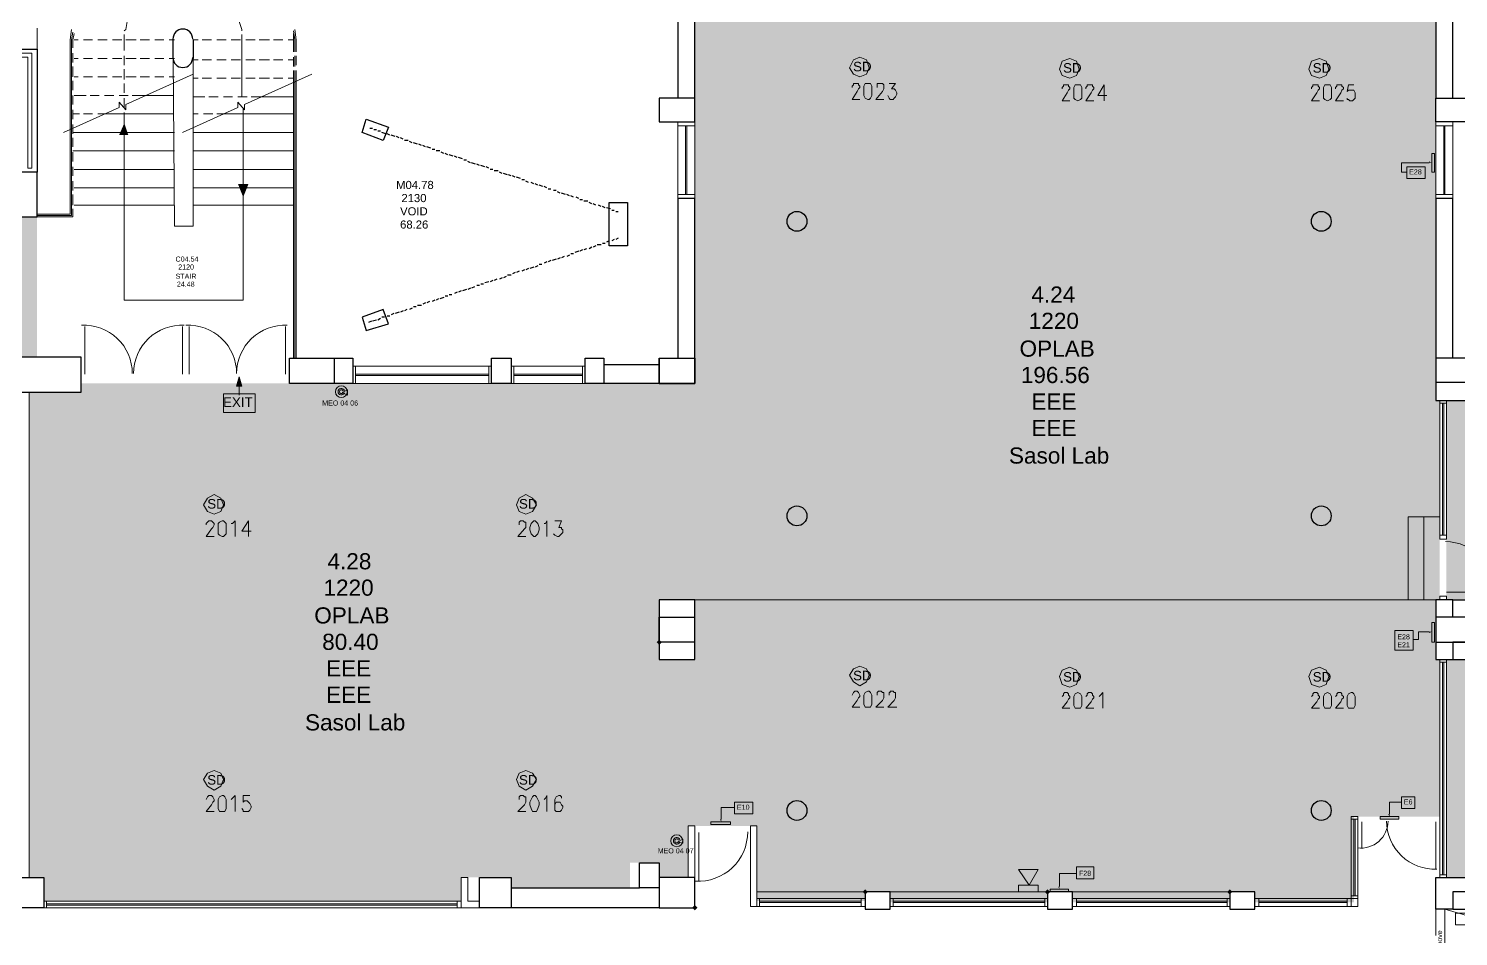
# Model space of a CAD drawing. Header units: millimetres. Extents: x 0 to 90.7, y 0 to 64.4.
# Drawn here: x 51.31 to 74.22, y 27.82 to 42.37 of the extents above; entities that cross this region are included whole.
import ezdxf

# ---------------------------------------------------------------- set-up
doc = ezdxf.new("R2010")
doc.units = ezdxf.units.MM
doc.layers.add('PDF_014404$_ps_FIRE_ACCESS', color=7, linetype='Continuous', true_color=0x37dd00)
doc.layers.add('PDF_014404$HL-TMP', color=7, linetype='Continuous', true_color=0x800000)
for name, color, linetype in [('PDF_014404$_ps_TEXTBOLD$FIRE', 2, 'Continuous'), ('PDF_014404$BL', 7, 'Continuous'), ('PDF_014404$BL-ABOVE', 7, 'Continuous'), ('PDF_014404$DR', 7, 'Continuous'), ('PDF_014404$FI', 7, 'Continuous'), ('PDF_014404$FI-DSG', 7, 'Continuous'), ('PDF_014404$PL-STAIR', 7, 'Continuous'), ('PDF_014404$REG-EGRESS', 7, 'Continuous'), ('PDF_014404$WA', 7, 'Continuous'), ('PDF_014404$WA-COL', 7, 'Continuous'), ('PDF_014404$WA-COL-RC$BEAM', 7, 'Continuous'), ('PDF_014404$WA-EXT', 7, 'Continuous'), ('PDF_014404$WN', 7, 'Continuous'), ('PDF_Text', 7, 'Continuous')]:
    doc.layers.add(name, color=color, linetype=linetype)
doc.styles.add('PDF ArialMT', font='arial.ttf')

msp = doc.modelspace()

# ---------------------------------------------------------------- hatches: boundary and pattern name
at = {"layer": 'PDF_014404$WA-COL', "transparency": 33554559}
for points in [[(61.413, 32.578), (61.392, 32.557), (61.371, 32.536), (61.392, 32.515), (61.413, 32.493), (61.434, 32.515), (61.455, 32.536), (61.434, 32.557)], [(64.715, 28.577), (64.694, 28.556), (64.673, 28.535), (64.694, 28.514), (64.715, 28.493), (64.736, 28.514), (64.757, 28.535), (64.736, 28.556)], [(67.636, 28.577), (67.615, 28.556), (67.594, 28.535), (67.615, 28.514), (67.636, 28.493), (67.657, 28.514), (67.679, 28.535), (67.657, 28.556)], [(70.557, 28.577), (70.536, 28.556), (70.515, 28.535), (70.536, 28.514), (70.557, 28.493), (70.578, 28.514), (70.6, 28.535), (70.578, 28.556)], [(61.985, 28.323), (61.963, 28.302), (61.942, 28.281), (61.963, 28.26), (61.985, 28.239), (62.006, 28.26), (62.027, 28.281), (62.006, 28.302)]]:
    msp.add_hatch(color=256, dxfattribs=at).paths.add_polyline_path(points)

# ---------------------------------------------------------------- linework, layer by layer
at = {"layer": 'PDF_014404$_ps_FIRE_ACCESS', "lineweight": 0}
for points in [[(64.63, 41.595), (64.736, 41.638), (64.779, 41.743), (64.736, 41.87), (64.63, 41.913), (64.525, 41.87), (64.461, 41.743), (64.525, 41.638)], [(67.996, 41.574), (68.102, 41.616), (68.144, 41.722), (68.102, 41.849), (67.996, 41.892), (67.869, 41.849), (67.827, 41.722), (67.869, 41.616)], [(71.997, 41.574), (72.102, 41.616), (72.145, 41.722), (72.102, 41.849), (71.997, 41.892), (71.87, 41.849), (71.827, 41.722), (71.87, 41.616)], [(54.28, 34.589), (54.386, 34.631), (54.428, 34.737), (54.386, 34.843), (54.28, 34.906), (54.174, 34.843), (54.11, 34.737), (54.174, 34.631)], [(59.275, 34.589), (59.381, 34.631), (59.444, 34.737), (59.381, 34.843), (59.275, 34.906), (59.169, 34.843), (59.127, 34.737), (59.169, 34.631)], [(64.63, 31.837), (64.736, 31.901), (64.779, 32.007), (64.736, 32.112), (64.63, 32.155), (64.525, 32.112), (64.461, 32.007), (64.525, 31.901)], [(67.996, 31.816), (68.102, 31.858), (68.144, 31.985), (68.102, 32.091), (67.996, 32.134), (67.869, 32.091), (67.827, 31.985), (67.869, 31.858)], [(71.997, 31.816), (72.102, 31.858), (72.145, 31.985), (72.102, 32.091), (71.997, 32.134), (71.87, 32.091), (71.827, 31.985), (71.87, 31.858)], [(54.28, 30.165), (54.386, 30.228), (54.428, 30.334), (54.386, 30.44), (54.28, 30.482), (54.174, 30.44), (54.11, 30.334), (54.174, 30.228)], [(59.275, 30.165), (59.381, 30.228), (59.444, 30.334), (59.381, 30.44), (59.275, 30.482), (59.169, 30.44), (59.127, 30.334), (59.169, 30.228)], [(67.488, 28.895), (67.171, 28.895), (67.34, 28.641)], [(67.171, 28.641), (67.171, 28.535), (67.488, 28.535), (67.488, 28.641)]]:
    msp.add_lwpolyline(points, close=True, dxfattribs=at)
at = {"layer": 'PDF_014404$_ps_TEXTBOLD$FIRE', "lineweight": 20}
for points in [[(64.503, 41.426), (64.503, 41.447), (64.525, 41.468), (64.525, 41.489), (64.546, 41.489), (64.588, 41.489), (64.609, 41.489), (64.609, 41.468), (64.63, 41.447), (64.63, 41.426), (64.609, 41.405), (64.588, 41.362), (64.503, 41.235), (64.63, 41.235)], [(64.906, 41.426), (64.906, 41.447), (64.906, 41.468), (64.906, 41.489), (64.927, 41.489), (64.969, 41.489), (64.99, 41.489), (65.011, 41.468), (65.011, 41.447), (65.011, 41.426), (65.011, 41.405), (64.99, 41.362), (64.884, 41.235), (65.011, 41.235)], [(65.096, 41.489), (65.202, 41.489), (65.138, 41.405), (65.181, 41.405), (65.202, 41.384), (65.223, 41.341), (65.223, 41.32), (65.202, 41.278), (65.181, 41.257), (65.16, 41.235), (65.117, 41.235), (65.096, 41.257), (65.075, 41.299)], [(67.869, 41.405), (67.869, 41.426), (67.89, 41.447), (67.89, 41.468), (67.911, 41.468), (67.954, 41.468), (67.975, 41.468), (67.975, 41.447), (67.996, 41.426), (67.996, 41.405), (67.975, 41.384), (67.954, 41.341), (67.869, 41.214), (67.996, 41.214)], [(68.25, 41.405), (68.25, 41.426), (68.271, 41.447), (68.271, 41.468), (68.292, 41.468), (68.335, 41.468), (68.356, 41.468), (68.356, 41.447), (68.377, 41.426), (68.377, 41.405), (68.356, 41.384), (68.335, 41.341), (68.25, 41.214), (68.377, 41.214)], [(68.546, 41.214), (68.546, 41.468), (68.441, 41.299), (68.589, 41.299)], [(71.87, 41.405), (71.87, 41.426), (71.891, 41.447), (71.891, 41.468), (71.912, 41.468), (71.954, 41.468), (71.975, 41.468), (71.975, 41.447), (71.997, 41.426), (71.997, 41.405), (71.975, 41.384), (71.954, 41.341), (71.87, 41.214), (71.997, 41.214)], [(72.251, 41.405), (72.251, 41.426), (72.272, 41.447), (72.272, 41.468), (72.293, 41.468), (72.335, 41.468), (72.356, 41.468), (72.356, 41.447), (72.378, 41.426), (72.378, 41.405), (72.356, 41.384), (72.335, 41.341), (72.251, 41.214), (72.378, 41.214)], [(72.547, 41.468), (72.462, 41.468), (72.441, 41.362), (72.462, 41.384), (72.483, 41.384), (72.526, 41.384), (72.547, 41.384), (72.568, 41.341), (72.568, 41.32), (72.568, 41.299), (72.568, 41.257), (72.547, 41.235), (72.526, 41.214), (72.483, 41.214), (72.462, 41.235), (72.441, 41.235), (72.441, 41.257)], [(54.153, 34.42), (54.153, 34.441), (54.174, 34.462), (54.195, 34.483), (54.237, 34.483), (54.259, 34.462), (54.28, 34.441), (54.28, 34.42), (54.259, 34.377), (54.237, 34.356), (54.153, 34.229), (54.28, 34.229)], [(54.555, 34.441), (54.576, 34.441), (54.618, 34.483), (54.618, 34.229)], [(54.83, 34.229), (54.83, 34.483), (54.724, 34.314), (54.872, 34.314)], [(59.169, 34.42), (59.169, 34.441), (59.169, 34.462), (59.19, 34.483), (59.233, 34.483), (59.254, 34.462), (59.275, 34.462), (59.275, 34.441), (59.275, 34.42), (59.275, 34.377), (59.254, 34.356), (59.148, 34.229), (59.275, 34.229)], [(59.571, 34.441), (59.593, 34.441), (59.614, 34.483), (59.614, 34.229)], [(59.741, 34.483), (59.847, 34.483), (59.804, 34.377), (59.826, 34.377), (59.847, 34.377), (59.847, 34.356), (59.868, 34.335), (59.868, 34.293), (59.847, 34.271), (59.826, 34.25), (59.804, 34.229), (59.783, 34.229), (59.741, 34.25), (59.72, 34.271)], [(64.503, 31.689), (64.525, 31.731), (64.546, 31.752), (64.588, 31.752), (64.609, 31.731), (64.63, 31.689), (64.63, 31.668), (64.609, 31.647), (64.588, 31.604), (64.503, 31.498), (64.63, 31.498)], [(64.906, 31.689), (64.906, 31.731), (64.927, 31.752), (64.969, 31.752), (64.99, 31.731), (65.011, 31.731), (65.011, 31.689), (65.011, 31.668), (65.011, 31.647), (64.99, 31.604), (64.884, 31.498), (65.011, 31.498)], [(65.096, 31.689), (65.096, 31.731), (65.117, 31.731), (65.117, 31.752), (65.16, 31.752), (65.181, 31.731), (65.202, 31.731), (65.202, 31.689), (65.202, 31.668), (65.202, 31.647), (65.181, 31.604), (65.075, 31.498), (65.223, 31.498)], [(67.869, 31.668), (67.89, 31.689), (67.89, 31.71), (67.911, 31.731), (67.954, 31.731), (67.975, 31.71), (67.975, 31.689), (67.996, 31.668), (67.996, 31.647), (67.975, 31.625), (67.954, 31.583), (67.869, 31.477), (67.996, 31.477)], [(68.25, 31.668), (68.271, 31.689), (68.271, 31.71), (68.292, 31.731), (68.335, 31.731), (68.356, 31.71), (68.356, 31.689), (68.377, 31.668), (68.377, 31.647), (68.356, 31.625), (68.335, 31.583), (68.25, 31.477), (68.377, 31.477)], [(68.462, 31.668), (68.483, 31.689), (68.525, 31.731), (68.525, 31.477)], [(71.87, 31.668), (71.891, 31.689), (71.891, 31.71), (71.912, 31.731), (71.954, 31.731), (71.975, 31.71), (71.975, 31.689), (71.997, 31.668), (71.997, 31.647), (71.975, 31.625), (71.954, 31.583), (71.87, 31.477), (71.997, 31.477)], [(72.251, 31.668), (72.272, 31.689), (72.272, 31.71), (72.293, 31.731), (72.335, 31.731), (72.356, 31.71), (72.356, 31.689), (72.378, 31.668), (72.378, 31.647), (72.356, 31.625), (72.335, 31.583), (72.251, 31.477), (72.378, 31.477)], [(54.153, 30.017), (54.174, 30.059), (54.195, 30.08), (54.237, 30.08), (54.259, 30.059), (54.28, 30.017), (54.28, 29.996), (54.259, 29.974), (54.237, 29.932), (54.153, 29.826), (54.28, 29.826)], [(54.555, 30.017), (54.576, 30.038), (54.618, 30.08), (54.618, 29.826)], [(54.851, 30.08), (54.745, 30.08), (54.745, 29.974), (54.767, 29.996), (54.809, 29.996), (54.83, 29.974), (54.851, 29.953), (54.872, 29.911), (54.872, 29.89), (54.851, 29.847), (54.83, 29.826), (54.809, 29.826), (54.767, 29.826), (54.745, 29.826), (54.745, 29.847), (54.724, 29.869)], [(59.169, 30.017), (59.169, 30.059), (59.19, 30.08), (59.233, 30.08), (59.254, 30.059), (59.275, 30.059), (59.275, 30.017), (59.275, 29.996), (59.275, 29.974), (59.254, 29.932), (59.148, 29.826), (59.275, 29.826)], [(59.571, 30.017), (59.593, 30.038), (59.614, 30.08), (59.614, 29.826)], [(59.847, 30.038), (59.847, 30.059), (59.826, 30.08), (59.804, 30.08), (59.762, 30.059), (59.741, 30.017), (59.741, 29.974), (59.741, 29.911), (59.741, 29.847), (59.762, 29.826), (59.804, 29.826), (59.826, 29.826), (59.847, 29.847), (59.868, 29.89), (59.868, 29.911), (59.847, 29.932), (59.826, 29.974), (59.804, 29.974), (59.762, 29.974), (59.741, 29.932), (59.741, 29.911)]]:
    msp.add_lwpolyline(points, dxfattribs=at)
for points in [[(64.757, 41.489), (64.715, 41.489), (64.694, 41.447), (64.694, 41.384), (64.694, 41.341), (64.694, 41.299), (64.715, 41.257), (64.757, 41.235), (64.779, 41.235), (64.8, 41.257), (64.821, 41.299), (64.821, 41.341), (64.821, 41.384), (64.821, 41.447), (64.8, 41.489), (64.779, 41.489)], [(68.123, 41.468), (68.081, 41.468), (68.06, 41.426), (68.06, 41.362), (68.06, 41.32), (68.06, 41.257), (68.081, 41.235), (68.123, 41.214), (68.165, 41.235), (68.187, 41.257), (68.187, 41.32), (68.187, 41.362), (68.187, 41.426), (68.165, 41.468)], [(72.124, 41.468), (72.081, 41.468), (72.06, 41.426), (72.06, 41.362), (72.06, 41.32), (72.06, 41.257), (72.081, 41.235), (72.124, 41.214), (72.166, 41.235), (72.187, 41.257), (72.187, 41.32), (72.187, 41.362), (72.187, 41.426), (72.166, 41.468)], [(54.407, 34.483), (54.364, 34.462), (54.343, 34.441), (54.343, 34.377), (54.343, 34.335), (54.343, 34.271), (54.364, 34.25), (54.407, 34.229), (54.428, 34.229), (54.449, 34.25), (54.47, 34.271), (54.47, 34.335), (54.47, 34.377), (54.47, 34.441), (54.449, 34.462), (54.428, 34.483)], [(59.402, 34.483), (59.381, 34.462), (59.36, 34.441), (59.339, 34.377), (59.339, 34.335), (59.36, 34.271), (59.381, 34.25), (59.402, 34.229), (59.423, 34.229), (59.444, 34.25), (59.466, 34.271), (59.487, 34.335), (59.487, 34.377), (59.466, 34.441), (59.444, 34.462), (59.423, 34.483)], [(64.757, 31.752), (64.715, 31.731), (64.694, 31.689), (64.694, 31.647), (64.694, 31.604), (64.694, 31.541), (64.715, 31.498), (64.757, 31.498), (64.779, 31.498), (64.8, 31.498), (64.821, 31.541), (64.821, 31.604), (64.821, 31.647), (64.821, 31.689), (64.8, 31.731), (64.779, 31.752)], [(68.123, 31.731), (68.081, 31.71), (68.06, 31.668), (68.06, 31.604), (68.06, 31.583), (68.06, 31.52), (68.081, 31.477), (68.123, 31.477), (68.165, 31.477), (68.187, 31.52), (68.187, 31.583), (68.187, 31.604), (68.187, 31.668), (68.165, 31.71)], [(72.124, 31.731), (72.081, 31.71), (72.06, 31.668), (72.06, 31.604), (72.06, 31.583), (72.06, 31.52), (72.081, 31.477), (72.124, 31.477), (72.166, 31.477), (72.187, 31.52), (72.187, 31.583), (72.187, 31.604), (72.187, 31.668), (72.166, 31.71)], [(72.505, 31.731), (72.462, 31.71), (72.441, 31.668), (72.441, 31.604), (72.441, 31.583), (72.441, 31.52), (72.462, 31.477), (72.505, 31.477), (72.526, 31.477), (72.547, 31.477), (72.568, 31.52), (72.568, 31.583), (72.568, 31.604), (72.568, 31.668), (72.547, 31.71), (72.526, 31.731)], [(54.407, 30.08), (54.364, 30.059), (54.343, 30.017), (54.343, 29.974), (54.343, 29.932), (54.343, 29.869), (54.364, 29.826), (54.407, 29.826), (54.428, 29.826), (54.449, 29.826), (54.47, 29.869), (54.47, 29.932), (54.47, 29.974), (54.47, 30.017), (54.449, 30.059), (54.428, 30.08)], [(59.402, 30.08), (59.381, 30.059), (59.36, 30.017), (59.339, 29.974), (59.339, 29.932), (59.36, 29.869), (59.381, 29.826), (59.402, 29.826), (59.423, 29.826), (59.444, 29.826), (59.466, 29.869), (59.487, 29.932), (59.487, 29.974), (59.466, 30.017), (59.444, 30.059), (59.423, 30.08)]]:
    msp.add_lwpolyline(points, close=True, dxfattribs=at)
at = {"layer": 'PDF_014404$BL', "lineweight": 9}
for points in [[(51.994, 42.357), (51.972, 42.188), (51.972, 39.394), (51.443, 39.394)], [(52.015, 42.315), (51.994, 42.188), (51.994, 39.373), (51.443, 39.373)], [(55.571, 41.997), (55.571, 42.188), (55.55, 42.336)], [(55.592, 41.997), (55.592, 42.188), (55.571, 42.357)], [(55.571, 41.765), (55.571, 41.934)], [(55.592, 41.934), (55.592, 41.786)], [(55.571, 41.701), (55.571, 41.511), (55.571, 37.087)], [(55.592, 41.701), (55.592, 41.532), (55.592, 37.087)], [(61.709, 40.876), (61.709, 39.648)], [(61.985, 39.648), (61.985, 40.876)], [(73.859, 40.876), (73.859, 39.648)], [(74.134, 39.648), (74.134, 40.876)], [(58.725, 36.96), (56.502, 36.96)], [(60.228, 36.96), (59.042, 36.96)], [(56.502, 36.684), (58.725, 36.684)], [(59.042, 36.684), (60.228, 36.684)], [(73.923, 36.409), (73.923, 34.187)], [(74.029, 34.187), (74.029, 36.409)], [(73.923, 32.261), (73.923, 28.768)], [(74.029, 28.768), (74.029, 32.261)], [(72.505, 29.742), (72.505, 28.429), (70.959, 28.429)], [(72.61, 28.429), (72.61, 29.742)], [(64.715, 28.429), (62.979, 28.429)], [(67.636, 28.429), (65.117, 28.429)], [(70.557, 28.429), (68.038, 28.429)], [(58.238, 28.387), (51.549, 28.387)], [(51.549, 28.281), (58.238, 28.281)], [(62.979, 28.302), (64.715, 28.302)], [(65.117, 28.302), (67.636, 28.302)], [(68.038, 28.302), (70.557, 28.302)], [(70.959, 28.302), (72.505, 28.302)]]:
    msp.add_lwpolyline(points, dxfattribs=at)
for points in [[(51.359, 41.976), (51.359, 40.135), (51.295, 40.135), (51.295, 41.913), (48.501, 41.913), (48.501, 41.976)], [(72.61, 28.429), (72.505, 28.429), (72.505, 28.302), (72.61, 28.302)]]:
    msp.add_lwpolyline(points, close=True, dxfattribs=at)
at = {"layer": 'PDF_014404$BL', "lineweight": 0}
msp.add_lwpolyline([(51.359, 41.913), (51.359, 41.976), (51.295, 41.976)], dxfattribs=at)
at = {"layer": 'PDF_014404$BL-ABOVE', "lineweight": 9}
for points in [[(51.443, 42.378), (51.443, 42.04)], [(73.859, 28.26), (73.859, 27.837)]]:
    msp.add_lwpolyline(points, dxfattribs=at)
at = {"layer": 'PDF_014404$DR', "lineweight": 0}
for points in [[(52.205, 36.833), (52.205, 37.595), (52.205, 36.833)], [(53.772, 36.833), (53.772, 37.595), (53.772, 36.833)], [(53.878, 36.833), (53.878, 37.595), (53.878, 36.833)], [(55.423, 36.833), (55.423, 37.595), (55.423, 36.833)], [(74.029, 33.34), (74.833, 33.34), (74.029, 33.34)], [(72.674, 29.657), (72.674, 29.234), (72.674, 29.657)], [(73.859, 29.657), (73.859, 28.895), (73.859, 29.657)], [(62.048, 29.488), (62.048, 28.704), (62.048, 29.488)]]:
    msp.add_lwpolyline(points, dxfattribs=at)
msp.add_lwpolyline([(55.452, 37.615, 0.429395), (54.64, 36.843, 0.429395), (53.827, 37.615)], format="xyb", dxfattribs=at)
for centre, radius, start, end in [((52.195, 36.843), 0.773, 359.9996, 92.9534), ((53.761, 36.843), 0.773, 87.0466, 180.0004), ((74.014, 33.354), 0.794, 357.0447, 90), ((72.66, 29.671), 0.434, 262.6831, 360), ((73.845, 29.671), 0.773, 180, 272.3401), ((62.037, 29.498), 0.794, 267.0451, 360)]:
    msp.add_arc(centre, radius, start, end, dxfattribs=at)
at = {"layer": 'PDF_014404$FI', "lineweight": 9}
for points in [[(56.418, 36.494), (56.333, 36.536), (56.418, 36.579)], [(61.794, 29.318), (61.709, 29.339), (61.794, 29.382)]]:
    msp.add_lwpolyline(points, close=True, dxfattribs=at)
for centre in [(56.318, 36.551), (56.318, 36.551), (61.694, 29.354), (61.694, 29.354)]:
    msp.add_circle(centre, 0.0953, dxfattribs=at)
for centre, radius, start, end in [((56.318, 36.551), 0.0529, 22.7694, 337.2306), ((56.318, 36.551), 0.0318, 22.7697, 337.2303), ((61.694, 29.354), 0.0529, 22.7694, 337.2306), ((61.694, 29.354), 0.0318, 22.7697, 337.2303)]:
    msp.add_arc(centre, radius, start, end, dxfattribs=at)
at = {"layer": 'PDF_014404$FI-DSG', "lineweight": 9}
for points in [[(73.796, 40.368), (73.796, 40.071), (73.838, 40.071), (73.838, 40.368)], [(73.394, 40.156), (73.69, 40.156), (73.69, 39.965), (73.394, 39.965)], [(73.796, 32.853), (73.796, 32.536), (73.838, 32.536), (73.838, 32.853)], [(73.203, 32.726), (73.499, 32.726), (73.499, 32.409), (73.203, 32.409)], [(73.309, 30.059), (73.521, 30.059), (73.521, 29.869), (73.309, 29.869)], [(62.62, 29.974), (62.916, 29.974), (62.916, 29.784), (62.62, 29.784)], [(62.556, 29.657), (62.239, 29.657), (62.239, 29.615), (62.556, 29.615)], [(72.97, 29.699), (73.267, 29.699), (73.267, 29.742), (72.97, 29.742)], [(68.102, 28.937), (68.377, 28.937), (68.377, 28.747), (68.102, 28.747)], [(67.975, 28.577), (67.679, 28.577), (67.679, 28.535), (67.975, 28.535)], [(74.177, 28.196), (74.452, 28.196), (74.452, 28.006), (74.177, 28.006)]]:
    msp.add_lwpolyline(points, close=True, dxfattribs=at)
for points in [[(73.753, 40.219), (73.309, 40.219), (73.309, 40.071), (73.394, 40.071)], [(73.753, 32.705), (73.584, 32.705), (73.584, 32.578), (73.499, 32.578)], [(62.408, 29.699), (62.408, 29.89), (62.535, 29.89), (62.62, 29.89)], [(73.118, 29.784), (73.118, 29.974), (73.224, 29.974), (73.309, 29.974)], [(67.827, 28.62), (67.827, 28.831), (68.017, 28.831), (68.102, 28.831)]]:
    msp.add_lwpolyline(points, dxfattribs=at)
at = {"layer": 'PDF_014404$FI-DSG', "transparency": 33554559}
for points in [[(73.838, 40.368), (73.796, 40.368), (73.838, 40.071)], [(73.796, 40.368), (73.838, 40.071), (73.796, 40.071)], [(73.753, 40.241), (73.796, 40.219), (73.753, 40.219)], [(73.838, 32.853), (73.796, 32.853), (73.838, 32.536)], [(73.796, 32.853), (73.838, 32.536), (73.796, 32.536)], [(73.753, 32.705), (73.796, 32.705), (73.753, 32.684)], [(62.556, 29.657), (62.239, 29.657), (62.556, 29.615)], [(62.239, 29.657), (62.556, 29.615), (62.239, 29.615)], [(62.408, 29.699), (62.408, 29.657), (62.387, 29.699)], [(73.267, 29.742), (72.97, 29.742), (73.267, 29.699)], [(72.97, 29.742), (73.267, 29.699), (72.97, 29.699)], [(73.118, 29.784), (73.118, 29.742), (73.097, 29.784)], [(67.975, 28.577), (67.679, 28.577), (67.975, 28.535)], [(67.679, 28.577), (67.975, 28.535), (67.679, 28.535)], [(67.827, 28.62), (67.827, 28.577), (67.806, 28.62)]]:
    msp.add_solid(points, dxfattribs=at)
at = {"layer": 'PDF_014404$HL-TMP', "lineweight": 0}
for points in [[(73.923, 33.213), (61.985, 33.213), (73.923, 33.213)], [(59.042, 28.599), (59.042, 28.599), (59.042, 28.599)]]:
    msp.add_lwpolyline(points, close=True, dxfattribs=at)
msp.add_lwpolyline([(70.557, 28.535), (62.979, 28.535), (70.557, 28.535)], dxfattribs=at)
at = {"layer": 'PDF_014404$HL-TMP', "transparency": 33554559}
for points in [[(73.859, 45.257), (61.985, 45.257), (73.859, 36.684)], [(61.985, 45.257), (73.859, 36.684), (61.985, 36.684)], [(61.413, 36.684), (52.142, 36.684), (61.413, 36.536)], [(52.142, 36.684), (61.413, 36.536), (52.142, 36.536)], [(73.859, 36.684), (61.413, 36.684), (73.859, 36.536)], [(61.413, 36.684), (73.859, 36.536), (61.413, 36.536)], [(61.413, 36.536), (51.316, 36.536), (61.413, 36.409)], [(51.316, 36.536), (61.413, 36.409), (51.316, 36.409)], [(73.859, 36.536), (61.413, 36.536), (73.859, 36.409)], [(61.413, 36.536), (73.859, 36.409), (61.413, 36.409)], [(51.316, 36.409), (61.413, 36.409), (61.413, 36.409)], [(61.413, 36.409), (61.413, 36.409), (51.316, 36.409)], [(61.413, 36.409), (51.316, 36.409), (61.413, 34.293)], [(51.316, 36.409), (61.413, 34.293), (51.316, 34.293)], [(61.413, 36.409), (73.859, 36.409), (73.859, 36.409)], [(73.859, 36.409), (73.859, 36.409), (61.413, 36.409)], [(73.923, 36.409), (61.413, 36.409), (73.923, 34.293)], [(61.413, 36.409), (73.923, 34.293), (61.413, 34.293)], [(73.923, 36.409), (73.859, 36.409), (73.859, 36.409)], [(74.431, 36.409), (78.558, 36.409), (74.029, 36.409)], [(78.558, 36.409), (74.029, 36.409), (78.558, 33.213)], [(74.029, 36.409), (78.558, 33.213), (74.029, 33.213)], [(61.413, 34.293), (51.316, 34.293), (61.413, 33.213)], [(51.316, 34.293), (61.413, 33.213), (51.316, 33.213)], [(73.923, 34.293), (61.413, 34.293), (73.923, 33.213)], [(61.413, 34.293), (73.923, 33.213), (61.413, 33.213)], [(51.316, 33.213), (61.413, 33.213), (61.413, 33.213)], [(61.413, 33.213), (61.413, 33.213), (51.316, 33.213)], [(61.413, 33.213), (51.316, 33.213), (61.413, 32.261)], [(51.316, 33.213), (61.413, 32.261), (51.316, 32.261)], [(61.413, 33.213), (61.985, 33.213), (61.985, 33.213)], [(61.413, 33.213), (61.985, 33.213), (61.985, 33.213)], [(61.985, 33.213), (61.985, 33.213), (61.413, 33.213)], [(73.923, 33.213), (73.923, 33.213), (61.985, 33.213)], [(73.859, 33.213), (61.985, 33.213), (73.859, 32.261)], [(61.985, 33.213), (73.859, 32.261), (61.985, 32.261)], [(73.859, 33.213), (73.923, 33.213), (73.923, 33.213)], [(74.029, 33.213), (74.219, 33.213), (74.219, 33.213)], [(74.219, 33.213), (74.219, 33.213), (74.029, 33.213)], [(74.219, 33.213), (74.029, 33.213), (74.431, 33.213)], [(61.413, 32.261), (51.316, 32.261), (61.413, 31.901)], [(51.316, 32.261), (61.413, 31.901), (51.316, 31.901)], [(61.413, 32.261), (61.985, 32.261), (61.985, 32.261)], [(73.923, 32.261), (61.413, 32.261), (73.923, 31.901)], [(61.413, 32.261), (73.923, 31.901), (61.413, 31.901)], [(73.923, 32.261), (73.923, 32.261), (61.985, 32.261)], [(73.923, 32.261), (61.985, 32.261), (73.859, 32.261)], [(61.985, 32.261), (73.923, 32.261), (73.923, 32.261)], [(73.923, 32.261), (73.923, 32.261), (61.985, 32.261)], [(74.431, 32.261), (78.558, 32.261), (74.029, 32.261)], [(78.558, 32.261), (74.029, 32.261), (78.558, 28.768)], [(74.029, 32.261), (78.558, 28.768), (74.029, 28.768)], [(61.413, 31.901), (51.316, 31.901), (61.413, 29.085)], [(51.316, 31.901), (61.413, 29.085), (51.316, 29.085)], [(73.923, 31.901), (61.413, 31.901), (73.923, 29.742)], [(61.413, 31.901), (73.923, 29.742), (61.413, 29.742)], [(72.547, 29.742), (61.413, 29.742), (72.547, 29.593)], [(61.413, 29.742), (72.547, 29.593), (61.413, 29.593)], [(61.879, 29.593), (61.413, 29.593), (61.879, 29.085)], [(61.413, 29.593), (61.879, 29.085), (61.413, 29.085)], [(72.547, 29.593), (62.979, 29.593), (72.547, 28.535)], [(62.979, 29.593), (72.547, 28.535), (62.979, 28.535)], [(51.316, 29.085), (61.413, 29.085), (61.413, 29.085)], [(61.413, 29.085), (61.413, 29.085), (51.316, 29.085)], [(61.413, 29.085), (51.316, 29.085), (61.413, 29.001)], [(51.316, 29.085), (61.413, 29.001), (51.316, 29.001)], [(51.316, 29.001), (60.947, 29.001), (60.947, 29.001)], [(60.947, 29.001), (60.947, 29.001), (51.316, 29.001)], [(60.947, 29.001), (51.316, 29.001), (60.947, 28.768)], [(51.316, 29.001), (60.947, 28.768), (51.316, 28.768)], [(60.947, 29.001), (61.413, 29.001), (61.413, 29.001)], [(61.413, 29.085), (61.879, 29.085), (61.879, 29.085)], [(61.879, 29.085), (61.879, 29.085), (61.413, 29.085)], [(61.879, 28.768), (61.413, 28.768), (61.413, 29.085)], [(61.413, 29.085), (61.879, 29.085), (61.879, 28.768)], [(58.238, 28.768), (58.238, 28.768), (51.316, 28.768)], [(58.238, 28.768), (51.316, 28.768), (59.042, 28.768)], [(51.316, 28.768), (58.238, 28.768), (58.238, 28.768)], [(58.238, 28.768), (58.238, 28.768), (51.316, 28.768)], [(58.238, 28.387), (51.549, 28.387), (51.549, 28.768)], [(51.549, 28.768), (58.238, 28.768), (58.238, 28.387)], [(60.947, 28.768), (59.042, 28.768), (60.947, 28.599)], [(59.042, 28.768), (60.947, 28.599), (59.042, 28.599)], [(61.879, 28.768), (61.879, 28.768), (61.413, 28.768)], [(78.558, 28.768), (74.029, 28.768), (75.595, 28.768)], [(74.029, 28.768), (78.558, 28.768), (78.558, 28.768)], [(59.042, 28.599), (60.947, 28.599), (60.947, 28.599)], [(62.979, 28.535), (70.557, 28.535), (70.557, 28.535)], [(70.557, 28.535), (70.557, 28.535), (62.979, 28.535)], [(70.557, 28.535), (62.979, 28.535), (70.959, 28.535)], [(64.715, 28.535), (64.715, 28.535), (62.979, 28.535)], [(64.715, 28.535), (62.979, 28.535), (65.117, 28.535)], [(64.715, 28.535), (62.979, 28.535), (64.715, 28.387)], [(62.979, 28.535), (64.715, 28.387), (62.979, 28.387)], [(65.117, 28.535), (70.557, 28.535), (70.557, 28.535)], [(70.557, 28.535), (70.557, 28.535), (65.117, 28.535)], [(65.117, 28.535), (70.557, 28.535), (70.557, 28.535)], [(70.557, 28.535), (70.557, 28.535), (65.117, 28.535)], [(67.636, 28.535), (67.636, 28.535), (65.117, 28.535)], [(67.636, 28.535), (65.117, 28.535), (68.038, 28.535)], [(67.636, 28.535), (65.117, 28.535), (67.636, 28.366)], [(65.117, 28.535), (67.636, 28.366), (65.117, 28.366)], [(70.557, 28.535), (68.038, 28.535), (70.557, 28.366)], [(68.038, 28.535), (70.557, 28.366), (68.038, 28.366)], [(70.959, 28.535), (72.547, 28.535), (72.547, 28.535)], [(72.547, 28.535), (72.547, 28.535), (70.959, 28.535)], [(72.547, 28.535), (70.959, 28.535), (72.547, 28.366)], [(70.959, 28.535), (72.547, 28.366), (70.959, 28.366)], [(58.238, 28.387), (58.238, 28.387), (51.549, 28.387)]]:
    msp.add_solid(points, dxfattribs=at)
at = {"layer": 'PDF_014404$HL-TMP', "color": 151, "true_color": 0x99cde0, "transparency": 33554559}
for points in [[(51.443, 39.351), (38.807, 39.351), (51.443, 37.383)], [(38.807, 39.351), (51.443, 37.383), (38.807, 37.383)], [(51.443, 37.383), (41.008, 37.383), (51.443, 37.108)], [(41.008, 37.383), (51.443, 37.108), (41.008, 37.108)]]:
    msp.add_solid(points, dxfattribs=at)
at = {"layer": 'PDF_014404$PL-STAIR', "lineweight": 9}
for points in [[(52.883, 42.484), (52.862, 42.357), (52.84, 42.336)], [(54.724, 42.336), (54.724, 42.357), (54.682, 42.484)], [(52.036, 42.294), (52.015, 42.188), (52.015, 42.061)], [(52.84, 42.273), (52.84, 42.188), (52.84, 42.019)], [(53.941, 42.188), (54.026, 42.188)], [(54.089, 42.188), (54.237, 42.188)], [(54.322, 42.188), (54.47, 42.188)], [(54.555, 42.188), (54.703, 42.188)], [(54.724, 41.278), (54.724, 42.188), (54.724, 42.273)], [(54.788, 42.188), (54.936, 42.188)], [(54.999, 42.188), (55.169, 42.188)], [(55.232, 42.188), (55.38, 42.188)], [(55.465, 42.188), (55.55, 42.188), (55.55, 42.294)], [(55.55, 42.188), (55.55, 41.997)], [(52.015, 41.976), (52.015, 41.828)], [(52.015, 41.765), (52.015, 41.595)], [(52.036, 41.892), (52.099, 41.892)], [(52.184, 41.892), (52.332, 41.892)], [(52.417, 41.892), (52.565, 41.892)], [(52.65, 41.892), (52.798, 41.892)], [(52.84, 41.934), (52.84, 41.786)], [(52.84, 41.722), (52.84, 41.553)], [(52.862, 41.892), (53.031, 41.892)], [(53.094, 41.892), (53.243, 41.892)], [(53.327, 41.892), (53.475, 41.892)], [(53.56, 41.892), (53.645, 41.892)], [(53.941, 41.87), (54.026, 41.87)], [(54.089, 41.87), (54.237, 41.87)], [(54.322, 41.87), (54.47, 41.87)], [(54.555, 41.87), (54.703, 41.87)], [(54.788, 41.87), (54.936, 41.87)], [(54.999, 41.87), (55.169, 41.87)], [(55.232, 41.87), (55.38, 41.87)], [(55.465, 41.87), (55.55, 41.87)], [(55.55, 41.913), (55.55, 41.765)], [(51.867, 40.706), (52.756, 41.108), (52.756, 41.193), (52.862, 41.066), (52.862, 41.151), (53.941, 41.638)], [(52.015, 41.532), (52.015, 41.384)], [(52.036, 41.595), (52.099, 41.595)], [(52.184, 41.595), (52.332, 41.595)], [(52.417, 41.595), (52.565, 41.595)], [(52.65, 41.595), (52.798, 41.595)], [(52.84, 41.489), (52.84, 41.341)], [(52.862, 41.595), (53.031, 41.595)], [(53.094, 41.595), (53.243, 41.595)], [(53.327, 41.595), (53.475, 41.595)], [(53.56, 41.595), (53.645, 41.595)], [(53.772, 40.706), (54.661, 41.108), (54.661, 41.193), (54.767, 41.066), (54.767, 41.151), (55.846, 41.638)], [(53.941, 41.574), (54.026, 41.574)], [(54.089, 41.574), (54.237, 41.574)], [(54.322, 41.574), (54.47, 41.574)], [(54.555, 41.574), (54.703, 41.574)], [(54.788, 41.574), (54.936, 41.574)], [(54.999, 41.574), (55.169, 41.574)], [(55.232, 41.574), (55.38, 41.574)], [(55.465, 41.574), (55.55, 41.574)], [(55.55, 41.701), (55.55, 41.511), (55.55, 37.087)], [(52.015, 41.299), (52.015, 41.151)], [(52.036, 41.299), (52.227, 41.299)], [(52.29, 41.299), (52.438, 41.299)], [(52.523, 41.299), (52.671, 41.299)], [(52.756, 41.299), (52.904, 41.299)], [(52.84, 41.257), (52.84, 41.108)], [(52.967, 41.299), (53.158, 41.299), (53.624, 41.299)], [(53.941, 41.278), (54.132, 41.278)], [(54.195, 41.278), (54.343, 41.278)], [(54.428, 41.278), (54.576, 41.278)], [(54.661, 41.278), (54.809, 41.278)], [(54.872, 41.278), (55.063, 41.278), (55.55, 41.278)], [(52.015, 41.066), (52.015, 40.918)], [(52.84, 41.024), (52.84, 40.854), (52.84, 40.114), (52.84, 38.018), (54.745, 38.018), (54.745, 39.669), (54.745, 40.41), (54.745, 41.087)], [(52.121, 41.003), (52.015, 41.003)], [(52.015, 40.833), (52.015, 40.685)], [(52.332, 41.003), (52.184, 41.003)], [(52.417, 41.003), (52.523, 41.003), (53.624, 41.003)], [(53.941, 41.003), (54.026, 41.003)], [(54.11, 41.003), (54.259, 41.003)], [(54.322, 41.003), (54.428, 41.003), (55.55, 41.003)], [(52.015, 40.706), (53.645, 40.706)], [(52.015, 40.622), (52.015, 40.473)], [(53.941, 40.706), (55.55, 40.706)], [(52.015, 40.41), (53.645, 40.41)], [(52.015, 40.389), (52.015, 40.241)], [(53.941, 40.41), (55.55, 40.41)], [(52.015, 40.156), (52.015, 40.008)], [(52.036, 40.114), (53.645, 40.114)], [(53.941, 40.114), (55.55, 40.114)], [(52.015, 39.923), (52.015, 39.775)], [(52.015, 39.711), (52.015, 39.542)], [(52.036, 39.817), (53.645, 39.817)], [(53.941, 39.817), (55.55, 39.817)], [(52.015, 39.479), (52.015, 39.351), (51.443, 39.351)], [(52.036, 39.542), (53.645, 39.542)], [(53.941, 39.542), (55.55, 39.542)], [(73.923, 34.547), (73.415, 34.547), (73.415, 33.213), (73.859, 33.213)], [(73.669, 34.547), (73.669, 33.213)], [(74.007, 26.418), (74.007, 28.26), (76.611, 27.498), (73.859, 26.418)]]:
    msp.add_lwpolyline(points, dxfattribs=at)
for points in [[(52.099, 42.188), (52.036, 42.188)], [(52.332, 42.188), (52.184, 42.188)], [(52.565, 42.188), (52.417, 42.188)], [(52.798, 42.188), (52.65, 42.188)], [(53.031, 42.188), (52.862, 42.188)], [(53.243, 42.188), (53.094, 42.188)], [(53.475, 42.188), (53.327, 42.188)], [(53.645, 42.188), (53.56, 42.188)]]:
    msp.add_lwpolyline(points, close=True, dxfattribs=at)
at = {"layer": 'PDF_014404$PL-STAIR', "transparency": 33554559}
for points in [[(52.756, 40.664), (52.84, 40.854), (52.904, 40.664)], [(54.83, 39.881), (54.745, 39.669), (54.661, 39.881)]]:
    msp.add_solid(points, dxfattribs=at)
at = {"layer": 'PDF_014404$REG-EGRESS', "lineweight": 18}
for points in [[(54.724, 36.642), (54.682, 36.79), (54.64, 36.642)], [(54.428, 36.515), (54.936, 36.515), (54.936, 36.219), (54.428, 36.219)]]:
    msp.add_lwpolyline(points, close=True, dxfattribs=at)
msp.add_lwpolyline([(54.682, 36.642), (54.682, 36.494)], dxfattribs=at)
at = {"layer": 'PDF_014404$REG-EGRESS', "transparency": 33554559}
msp.add_solid([(54.64, 36.642), (54.724, 36.642), (54.682, 36.79)], dxfattribs=at)
at = {"layer": 'PDF_014404$WA', "lineweight": 20}
for points in [[(53.624, 41.892), (53.645, 39.203), (53.941, 39.203), (53.941, 41.892)], [(51.316, 28.768), (51.316, 36.536)], [(74.029, 34.187), (73.923, 34.187)], [(74.029, 33.213), (74.029, 33.277), (73.923, 33.277), (73.923, 33.213)], [(61.985, 28.768), (61.985, 29.593), (61.879, 29.593), (61.879, 28.768)], [(58.534, 28.281), (58.238, 28.281), (58.238, 28.768), (58.344, 28.768), (58.344, 28.387), (58.534, 28.387)]]:
    msp.add_lwpolyline(points, dxfattribs=at)
msp.add_lwpolyline([(62.979, 28.302), (62.874, 28.302), (62.874, 29.593), (62.979, 29.593)], close=True, dxfattribs=at)
at = {"layer": 'PDF_014404$WA-COL', "lineweight": 25}
for points in [[(53.624, 41.892), (53.624, 42.188)], [(53.941, 42.188), (53.941, 41.892)], [(56.82, 40.77), (56.777, 40.77)], [(56.883, 40.749), (56.841, 40.749)], [(56.947, 40.727), (56.904, 40.727)], [(57.031, 40.685), (56.968, 40.706)], [(57.095, 40.664), (57.053, 40.685)], [(57.18, 40.643), (57.116, 40.664)], [(57.243, 40.622), (57.201, 40.643)], [(57.307, 40.6), (57.264, 40.622)], [(57.391, 40.579), (57.328, 40.579)], [(57.455, 40.537), (57.412, 40.558)], [(57.539, 40.516), (57.476, 40.537)], [(57.603, 40.495), (57.561, 40.516)], [(57.666, 40.473), (57.624, 40.495)], [(57.751, 40.452), (57.688, 40.473)], [(57.815, 40.431), (57.772, 40.431)], [(57.899, 40.41), (57.836, 40.41)], [(57.963, 40.368), (57.92, 40.389)], [(58.026, 40.346), (57.984, 40.368)], [(58.111, 40.325), (58.047, 40.346)], [(58.174, 40.304), (58.132, 40.325)], [(58.259, 40.283), (58.196, 40.304)], [(58.323, 40.262), (58.28, 40.262)], [(58.386, 40.219), (58.344, 40.241)], [(58.471, 40.198), (58.407, 40.219)], [(58.534, 40.177), (58.492, 40.198)], [(58.619, 40.156), (58.555, 40.177)], [(58.682, 40.135), (58.64, 40.156)], [(58.746, 40.114), (58.704, 40.114)], [(58.831, 40.092), (58.767, 40.092)], [(58.894, 40.05), (58.852, 40.071)], [(58.979, 40.029), (58.915, 40.05)], [(59.042, 40.008), (59, 40.029)], [(59.106, 39.987), (59.063, 40.008)], [(59.19, 39.965), (59.127, 39.987)], [(59.254, 39.944), (59.212, 39.944)], [(59.317, 39.902), (59.275, 39.923)], [(59.402, 39.881), (59.36, 39.902)], [(59.466, 39.86), (59.423, 39.881)], [(59.55, 39.838), (59.487, 39.86)], [(59.614, 39.817), (59.571, 39.838)], [(59.677, 39.796), (59.635, 39.796)], [(59.762, 39.775), (59.72, 39.775)], [(59.826, 39.733), (59.783, 39.754)], [(59.91, 39.711), (59.847, 39.733)], [(59.974, 39.69), (59.931, 39.711)], [(60.037, 39.669), (59.995, 39.69)], [(60.122, 39.648), (60.08, 39.669)], [(60.185, 39.627), (60.143, 39.627)], [(60.27, 39.606), (60.207, 39.606)], [(60.334, 39.563), (60.291, 39.584)], [(60.397, 39.542), (60.355, 39.563)], [(60.482, 39.521), (60.439, 39.542)], [(60.545, 39.5), (60.503, 39.521)], [(60.63, 39.479), (60.566, 39.5)], [(60.693, 39.457), (60.651, 39.457)], [(60.757, 39.436), (60.715, 39.436)], [(60.609, 38.97), (60.566, 38.949)], [(60.693, 38.992), (60.651, 38.97)], [(60.757, 39.013), (60.715, 38.992)], [(59.974, 38.738), (59.931, 38.716)], [(60.037, 38.759), (59.995, 38.759)], [(60.122, 38.801), (60.058, 38.78)], [(60.185, 38.822), (60.143, 38.801)], [(60.249, 38.843), (60.207, 38.822)], [(60.334, 38.865), (60.291, 38.843)], [(60.397, 38.886), (60.355, 38.865)], [(60.482, 38.907), (60.418, 38.907)], [(60.545, 38.928), (60.503, 38.928)], [(59.254, 38.505), (59.212, 38.484)], [(59.317, 38.526), (59.275, 38.505)], [(59.402, 38.547), (59.339, 38.526)], [(59.466, 38.568), (59.423, 38.547)], [(59.529, 38.589), (59.487, 38.589)], [(59.614, 38.632), (59.571, 38.611)], [(59.677, 38.653), (59.635, 38.632)], [(59.762, 38.674), (59.699, 38.653)], [(59.826, 38.695), (59.783, 38.674)], [(59.889, 38.716), (59.847, 38.695)], [(58.598, 38.272), (58.555, 38.272)], [(58.682, 38.314), (58.619, 38.293)], [(58.746, 38.335), (58.704, 38.314)], [(58.809, 38.357), (58.767, 38.335)], [(58.894, 38.378), (58.852, 38.357)], [(58.958, 38.399), (58.915, 38.378)], [(59.042, 38.42), (58.979, 38.42)], [(59.106, 38.462), (59.063, 38.441)], [(59.169, 38.484), (59.127, 38.462)], [(57.963, 38.06), (57.899, 38.039)], [(58.026, 38.081), (57.984, 38.081)], [(58.09, 38.103), (58.047, 38.103)], [(58.174, 38.145), (58.132, 38.124)], [(58.238, 38.166), (58.196, 38.145)], [(58.323, 38.187), (58.259, 38.166)], [(58.386, 38.208), (58.344, 38.187)], [(58.45, 38.23), (58.407, 38.208)], [(58.534, 38.251), (58.492, 38.251)], [(57.243, 37.827), (57.18, 37.806)], [(57.307, 37.849), (57.264, 37.827)], [(57.37, 37.87), (57.328, 37.849)], [(57.455, 37.891), (57.412, 37.87)], [(57.518, 37.912), (57.476, 37.912)], [(57.603, 37.933), (57.539, 37.933)], [(57.666, 37.976), (57.624, 37.954)], [(57.73, 37.997), (57.688, 37.976)], [(57.815, 38.018), (57.772, 37.997)], [(57.878, 38.039), (57.836, 38.018)], [(56.799, 37.679), (56.756, 37.658)], [(56.883, 37.7), (56.82, 37.679)], [(56.947, 37.722), (56.904, 37.7)], [(57.01, 37.743), (56.968, 37.743)], [(57.095, 37.764), (57.053, 37.764)], [(57.158, 37.806), (57.116, 37.785)], [(61.413, 37.087), (61.985, 37.087), (61.985, 36.684), (61.413, 36.684), (61.413, 37.087), (61.413, 36.684), (61.985, 36.684), (61.985, 37.087)], [(73.859, 36.706), (73.859, 36.409), (74.431, 36.409), (74.431, 37.087), (73.859, 37.087), (73.859, 36.706), (74.431, 36.706)], [(74.134, 33.213), (73.859, 33.213), (73.859, 32.938)], [(61.985, 32.536), (61.413, 32.536), (61.413, 32.938), (61.985, 32.938)], [(73.859, 32.536), (73.859, 32.261), (74.134, 32.261)], [(74.431, 28.535), (74.134, 28.535), (74.134, 28.26), (74.431, 28.26), (74.431, 28.535), (74.134, 28.535)]]:
    msp.add_lwpolyline(points, dxfattribs=at)
for points in [[(61.985, 41.257), (61.413, 41.257), (61.413, 40.876), (61.985, 40.876)], [(73.859, 41.257), (74.431, 41.257), (74.431, 40.876), (73.859, 40.876)], [(56.714, 40.918), (57.074, 40.791), (56.989, 40.579), (56.65, 40.706)], [(51.126, 39.351), (51.443, 39.351), (51.443, 40.071), (51.126, 40.071)], [(56.714, 37.531), (57.074, 37.637), (56.989, 37.87), (56.65, 37.743)], [(50.935, 36.536), (50.935, 37.108), (52.142, 37.108), (52.142, 36.536)], [(56.206, 37.087), (56.502, 37.087), (56.502, 36.684), (56.206, 36.684)], [(58.725, 37.087), (59.042, 37.087), (59.042, 36.684), (58.725, 36.684)], [(60.524, 36.684), (60.228, 36.684), (60.228, 37.087), (60.524, 37.087)], [(61.985, 32.261), (61.985, 33.213), (61.413, 33.213), (61.413, 32.261)], [(74.431, 32.938), (74.134, 32.938), (74.134, 33.213), (74.431, 33.213)], [(74.431, 32.536), (74.431, 32.938), (73.859, 32.938), (73.859, 32.536)], [(74.431, 32.536), (74.134, 32.536), (74.134, 32.261), (74.431, 32.261)], [(61.413, 28.599), (61.096, 28.599), (61.096, 29.001), (61.413, 29.001)], [(51.549, 28.281), (51.041, 28.281), (51.041, 28.768), (51.549, 28.768)], [(59.042, 28.281), (58.534, 28.281), (58.534, 28.768), (59.042, 28.768), (59.042, 28.599)], [(61.985, 28.281), (61.985, 28.768), (61.413, 28.768), (61.413, 28.281)], [(64.715, 28.535), (64.715, 28.26), (65.117, 28.26), (65.117, 28.535)], [(67.636, 28.535), (67.636, 28.26), (68.038, 28.26), (68.038, 28.535)], [(70.557, 28.535), (70.557, 28.26), (70.959, 28.26), (70.959, 28.535)]]:
    msp.add_lwpolyline(points, close=True, dxfattribs=at)
for centre in [(63.621, 39.281), (72.024, 39.281), (63.621, 34.561), (72.024, 34.561), (63.621, 29.84), (72.024, 29.84)]:
    msp.add_circle(centre, 0.159, dxfattribs=at)
for centre, start, end in [((53.778, 42.203), 0, 180), ((53.778, 41.906), 180, 360)]:
    msp.add_arc(centre, 0.159, start, end, dxfattribs=at)
at = {"layer": 'PDF_014404$WA-COL-RC$BEAM', "lineweight": 25}
msp.add_lwpolyline([(60.905, 39.584), (60.905, 38.886), (60.609, 38.886), (60.609, 39.584)], close=True, dxfattribs=at)
at = {"layer": 'PDF_014404$WA-EXT', "lineweight": 25}
for points in [[(61.985, 41.257), (61.985, 42.548), (61.709, 42.548), (61.709, 41.257)], [(74.134, 41.257), (74.134, 42.548), (73.859, 42.548), (73.859, 41.257)], [(38.828, 42.04), (51.443, 42.04), (51.443, 40.071)], [(61.985, 37.087), (61.985, 39.648), (61.709, 39.648), (61.709, 37.087)], [(74.134, 37.087), (74.134, 39.648), (73.859, 39.648), (73.859, 37.087)], [(56.206, 36.684), (55.486, 36.684), (55.486, 37.087), (56.206, 37.087)], [(61.413, 36.981), (60.524, 36.981)], [(61.413, 36.684), (60.524, 36.684)], [(74.134, 28.26), (73.859, 28.26), (73.859, 28.768), (75.595, 28.768), (75.595, 28.493), (77.204, 28.493), (77.204, 28.26), (75.489, 28.26), (75.489, 28.599), (74.515, 28.599), (74.515, 28.26), (74.431, 28.26)], [(59.042, 28.599), (61.096, 28.599)], [(61.413, 28.281), (59.042, 28.281)]]:
    msp.add_lwpolyline(points, dxfattribs=at)
at = {"layer": 'PDF_014404$WN', "lineweight": 0}
for points in [[(61.985, 40.876), (61.709, 40.876)], [(61.985, 40.812), (61.709, 40.812)], [(61.836, 39.711), (61.836, 40.812)], [(61.858, 39.711), (61.858, 40.812)], [(74.134, 40.876), (73.859, 40.876)], [(74.134, 40.812), (73.859, 40.812)], [(73.986, 39.711), (73.986, 40.812)], [(74.007, 39.711), (74.007, 40.812)], [(61.709, 39.711), (61.985, 39.711)], [(61.709, 39.648), (61.985, 39.648)], [(73.859, 39.711), (74.134, 39.711)], [(73.859, 39.648), (74.134, 39.648)], [(56.502, 36.96), (56.502, 36.684)], [(56.545, 36.96), (56.545, 36.684)], [(58.682, 36.684), (58.682, 36.96)], [(58.725, 36.684), (58.725, 36.96)], [(59.042, 36.96), (59.042, 36.684)], [(59.085, 36.96), (59.085, 36.684)], [(60.185, 36.684), (60.185, 36.96)], [(60.228, 36.684), (60.228, 36.96)], [(56.545, 36.833), (58.682, 36.833)], [(56.545, 36.811), (58.682, 36.811)], [(59.085, 36.833), (60.185, 36.833)], [(59.085, 36.811), (60.185, 36.811)], [(74.029, 36.409), (73.923, 36.409)], [(74.029, 36.367), (73.923, 36.367)], [(73.965, 34.25), (73.965, 36.367)], [(73.986, 34.25), (73.986, 36.367)], [(73.923, 34.25), (74.029, 34.25)], [(73.923, 34.187), (74.029, 34.187)], [(74.029, 32.261), (73.923, 32.261)], [(74.029, 32.218), (73.923, 32.218)], [(73.965, 28.81), (73.965, 32.218)], [(73.986, 28.81), (73.986, 32.218)], [(72.61, 29.742), (72.505, 29.742)], [(72.61, 29.699), (72.505, 29.699)], [(72.547, 28.472), (72.547, 29.699)], [(72.568, 28.472), (72.568, 29.699)], [(73.923, 28.81), (74.029, 28.81)], [(73.923, 28.768), (74.029, 28.768)], [(62.979, 28.429), (62.979, 28.302)], [(63.022, 28.429), (63.022, 28.302)], [(64.652, 28.302), (64.652, 28.429)], [(64.715, 28.302), (64.715, 28.429)], [(65.117, 28.429), (65.117, 28.302)], [(65.16, 28.429), (65.16, 28.302)], [(67.594, 28.302), (67.594, 28.429)], [(67.636, 28.302), (67.636, 28.429)], [(68.038, 28.429), (68.038, 28.302)], [(68.102, 28.429), (68.102, 28.302)], [(70.515, 28.302), (70.515, 28.429)], [(70.557, 28.302), (70.557, 28.429)], [(70.959, 28.429), (70.959, 28.302)], [(71.023, 28.429), (71.023, 28.302)], [(72.441, 28.302), (72.441, 28.429)], [(72.505, 28.472), (72.61, 28.472)], [(72.505, 28.302), (72.505, 28.429), (72.61, 28.429)], [(51.549, 28.387), (51.549, 28.281)], [(51.591, 28.387), (51.591, 28.281)], [(51.591, 28.345), (58.174, 28.345)], [(51.591, 28.323), (58.174, 28.323)], [(58.174, 28.281), (58.174, 28.387)], [(58.238, 28.281), (58.238, 28.387)], [(63.022, 28.387), (64.652, 28.387)], [(63.022, 28.366), (64.652, 28.366)], [(65.16, 28.387), (67.594, 28.387)], [(65.16, 28.366), (67.594, 28.366)], [(68.102, 28.387), (70.515, 28.387)], [(68.102, 28.366), (70.515, 28.366)], [(71.023, 28.387), (72.441, 28.387)], [(71.023, 28.366), (72.441, 28.366)]]:
    msp.add_lwpolyline(points, dxfattribs=at)

# ---------------------------------------------------------------- texts
at = {"layer": 'PDF_Text', "color": 2, "char_height": 0.1528, "attachment_point": 4, "style": 'PDF ArialMT'}
for insert in [(64.52, 41.76), (67.886, 41.739), (71.887, 41.739), (54.169, 34.753), (59.165, 34.753), (64.52, 32.001), (67.886, 31.98), (71.887, 31.98), (54.169, 30.329), (59.165, 30.329)]:
    msp.add_mtext('SD', dxfattribs=dict(at, insert=insert))
at = {"layer": 'PDF_Text', "attachment_point": 4, "style": 'PDF ArialMT'}
for s, insert, char_height in [('E28', (73.432, 40.073), 0.0815), ('M04.78', (57.196, 39.864), 0.1294), ('2130', (57.281, 39.653), 0.1294), ('VOID', (57.26, 39.441), 0.1294), ('68.26', (57.26, 39.229), 0.1294), ('C04.54', (53.661, 38.676), 0.0815), ('2120', (53.704, 38.549), 0.0815), ('STAIR', (53.661, 38.401), 0.0815), ('24.48', (53.682, 38.274), 0.0815), ('4.24', (67.378, 38.108), 0.2588), ('1220', (67.336, 37.685), 0.2588), ('OPLAB', (67.188, 37.24), 0.2588), ('196.56', (67.209, 36.817), 0.2588), ('EXIT', (54.423, 36.383), 0.1528), ('EEE', (67.378, 36.393), 0.2588), ('MEO 04 06', (56.011, 36.369), 0.0815), ('EEE', (67.378, 35.97), 0.2588), ('Sasol Lab', (67.018, 35.526), 0.2588), ('4.28', (56.096, 33.832), 0.2588), ('1220', (56.032, 33.409), 0.2588), ('OPLAB', (55.884, 32.964), 0.2588), ('80.40', (56.011, 32.541), 0.2588), ('E28', (73.242, 32.622), 0.0815), ('E21', (73.242, 32.495), 0.0815), ('EEE', (56.074, 32.118), 0.2588), ('EEE', (56.074, 31.694), 0.2588), ('Sasol Lab', (55.736, 31.25), 0.2588), ('E10', (62.658, 29.892), 0.0815), ('E6', (73.347, 29.976), 0.0815), ('MEO 04 07', (61.388, 29.193), 0.0815), ('F28', (68.14, 28.833), 0.0815)]:
    msp.add_mtext(s, dxfattribs=dict(at, insert=insert, char_height=char_height))
at = {"layer": 'PDF_Text', "insert": (73.921, 26.718), "char_height": 0.08149, "attachment_point": 4, "rotation": 90, "style": 'PDF ArialMT'}
msp.add_mtext('Line of Bulkhead Above', dxfattribs=at)

doc.saveas('drawing.dxf')
